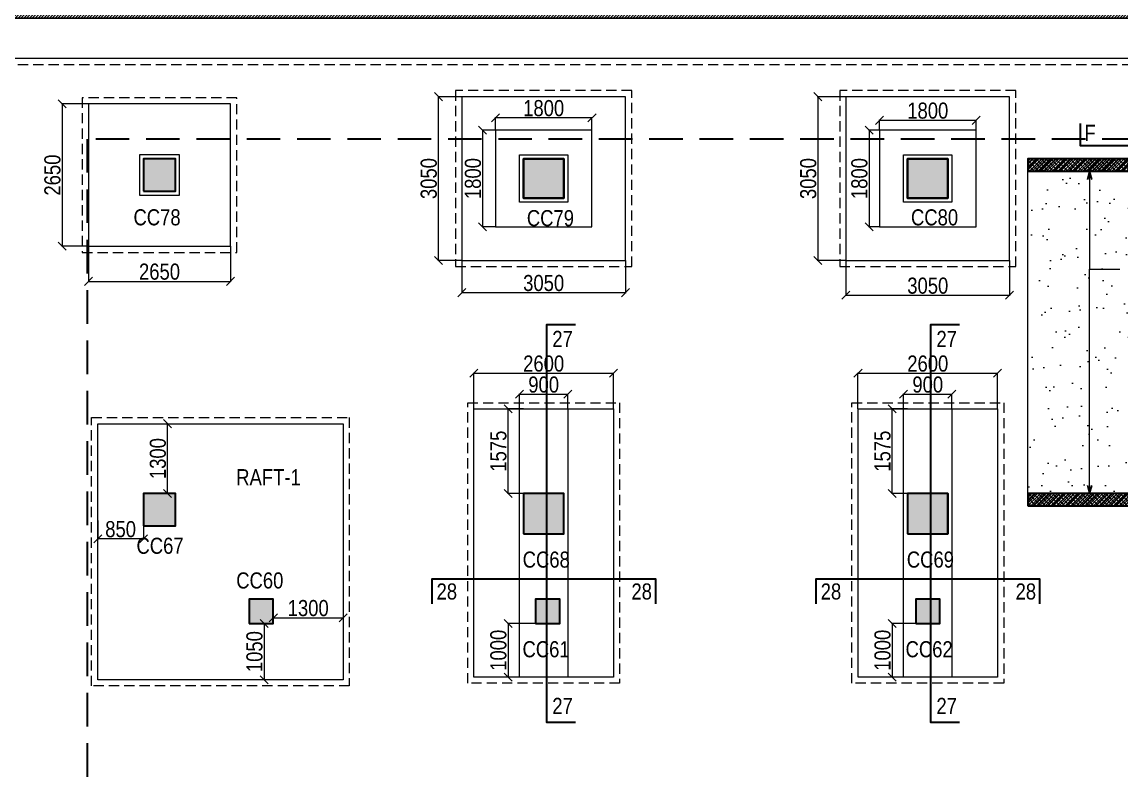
# Model space of a CAD drawing. Header units: millimetres. Extents: x 1112055 to 3390982, y -148532 to 766891.
# Drawn here: x 1940265 to 1960740, y 362096 to 376306 of the extents above; entities that cross this region are included whole.
import ezdxf

# ---------------------------------------------------------------- set-up
doc = ezdxf.new("R2010")
doc.units = ezdxf.units.MM
doc.header["$PDMODE"] = 35
doc.header["$PDSIZE"] = -25
doc.linetypes.add('DASHED2', pattern=[0.375, 0.25, -0.125])
doc.linetypes.add('Hidden', pattern=[9.525, 6.35, -3.175])
for name, color, linetype, lineweight in [('A_COL', 5, 'Continuous', 25), ('A_COL BASEMENT', 1, 'Continuous', 25), ('A_R.C.C', 5, 'Continuous', 25), ('B COL. NO.', 3, 'Continuous', 20), ('B FINAL COLUMN', 1, 'Continuous', 30), ('B FOOTING', 49, 'Continuous', 20), ('B FOOTING DIM', 234, 'Continuous', 9), ('B HATCH', 250, 'Continuous', 0), ('B P.C.C', 251, 'Continuous', 0), ('EXCAVATION LINE', 236, 'Continuous', 30)]:
    doc.layers.add(name, color=color, linetype=linetype, lineweight=lineweight)
for name, color, linetype, lineweight, true_color in [('A_COL HATCH', 7, 'Continuous', 0, 0xc0c0c0), ('A_R.C.C HATCH', 7, 'Continuous', 0, 0xc0c0c0), ('B Pedestal', 7, 'Continuous', 9, 0x5c8948), ('B-COL HT', 7, 'Continuous', 0, 0x4e4f45)]:
    doc.layers.add(name, color=color, linetype=linetype, lineweight=lineweight, true_color=true_color)
doc.styles.add('ARIAL', font='arial.ttf')
doc.styles.add('SWINC', font='swissc.ttf')
doc.dimstyles.new('BHOOMI', dxfattribs={"dimtxt": 230, "dimasz": 150, "dimexe": 10, "dimexo": 0, "dimgap": 25, "dimtad": 1, "dimdec": 0, "dimzin": 0, "dimdsep": 46, "dimtxsty": 'SWINC', "dimblk": 'OBLIQUE', "dimcen": 0.09, "dimclrd": 250, "dimclre": 250, "dimclrt": 256, "dimaunit": 1, "dimadec": 3, "dimazin": 0, "dimtfac": 1, "dimtdec": 0, "dimtofl": 0, "dimtmove": 1, "dimatfit": 3, "dimfxl": 100, "dimtolj": 1, "dimtzin": 0, "dimlwd": 9, "dimlwe": 5, "dimarcsym": 0})
doc.dimstyles.new('DIM 1', dxfattribs={"dimscale": 0, "dimtxt": 230, "dimasz": 150, "dimexe": 0.18, "dimexo": 0.0625, "dimgap": 0.5, "dimtad": 1, "dimdec": 0, "dimzin": 0, "dimdsep": 46, "dimtxsty": 'ARIAL', "dimblk": 'OBLIQUE', "dimcen": 6, "dimse1": 1, "dimse2": 1, "dimclrd": 256, "dimclrt": 256, "dimadec": 0, "dimazin": 2, "dimtfac": 0.75, "dimtdec": 0, "dimtix": 1, "dimtofl": 0, "dimtmove": 1, "dimatfit": 3, "dimldrblk": 'OPEN30', "dimfxl": 0.18, "dimfrac": 1, "dimtolj": 1, "dimtzin": 0, "dimlwd": -1, "dimarcsym": 0})
pattern_1 = [(45, (108475.24, -141945.74), (-44.9012806, 44.9012806), []), (135, (108475.24, -141945.74), (-44.9012806, -44.9012806), [])]

# ---------------------------------------------------------------- blocks, each defined once
blk = doc.blocks.new('A$C4824')
at = {"layer": 'A_R.C.C HATCH'}
h = blk.add_hatch(dxfattribs=at)
h.set_pattern_fill('ANSI31', color=256, scale=300, style=0)
h.set_pattern_definition([(45, (33068.957, -102038.65), (-26.516504, 26.516504), [])])
h.paths.add_polyline_path([(37226, 109791), (32724, 109791), (32724, 109205), (0, 109205), (0, 0), (50920, 0), (50920, 39880), (63550, 39880), (63550, 113021), (37226, 112559)])
h.paths.add_polyline_path([(48260, 112523), (44975, 112465), (44975, 109245), (48260, 109244)], flags=16)
h.paths.add_polyline_path([(42405, 109791), (42405, 112420), (37456, 112333), (37456, 109791)], flags=0)
h.paths.add_polyline_path([(42635, 106355), (44065, 106355), (44065, 112449), (42635, 112424)], flags=0)
h.paths.add_polyline_path([(44745, 112461), (44282, 112453), (44282, 99895), (28740, 99895), (28740, 100125), (44065, 100125), (44065, 106125), (28740, 106125), (28740, 106355), (42405, 106355), (42405, 109561), (32954, 109561), (32954, 108975), (230, 108975), (230, 230), (50690, 230), (50690, 40110), (63320, 40110), (63320, 109014), (44745, 109015)], flags=16)
h.paths.add_polyline_path([(55920, 109244), (48490, 109244), (48490, 112527), (55920, 112657)], flags=16)
h.paths.add_polyline_path([(63320, 109244), (63320, 112787), (56145, 112661), (56145, 109244)], flags=16)
at = {"layer": 'A_R.C.C'}
blk.add_lwpolyline([(44745, 112461), (44282, 112453), (44282, 99895), (28740, 99895), (28740, 100125), (44065, 100125), (44065, 106125), (28740, 106125), (28740, 106355), (42405, 106355), (42405, 109561), (32954, 109561), (32954, 108975), (230, 108975), (230, 230), (50690, 230), (50690, 40110), (63320, 40110), (63320, 109014), (44745, 109015)], close=True, dxfattribs=at)
blk = doc.blocks.new('A$C9881')
at = {"layer": 'A_COL HATCH'}
for points in [[(2420, -8200), (2420, -8650), (1970, -8650), (1970, -8200)], [(7755, -8200), (7755, -8650), (7305, -8650), (7305, -8200)], [(14840, -8200), (14840, -8650), (14390, -8650), (14390, -8200)]]:
    blk.add_hatch(color=256, dxfattribs=at).paths.add_polyline_path(points)
at = {"layer": 'A_COL BASEMENT'}
for points in [[(2420, -8200), (2420, -8650), (1970, -8650), (1970, -8200)], [(7755, -8200), (7755, -8650), (7305, -8650), (7305, -8200)], [(14840, -8200), (14840, -8650), (14390, -8650), (14390, -8200)]]:
    blk.add_lwpolyline(points, close=True, dxfattribs=at)
blk = doc.blocks.new('A$C17056')
at = {"layer": 'A_COL HATCH'}
for points in [[(-51300, -970), (-51300, -370), (-50700, -370), (-50700, -970)], [(-44220, -1100), (-44220, -370), (-43470, -370), (-43470, -1100)], [(-37060, -1100), (-37060, -370), (-36310, -370), (-36310, -1100)], [(-50700, -7200), (-50700, -6600), (-51300, -6600), (-51300, -7200)], [(-44220, -7350), (-44220, -6600), (-43470, -6600), (-43470, -7350)], [(-37060, -7350), (-37060, -6600), (-36310, -6600), (-36310, -7350)]]:
    blk.add_hatch(color=256, dxfattribs=at).paths.add_polyline_path(points)
at = {"layer": 'A_COL'}
for points in [[(-51300, -970), (-51300, -370), (-50700, -370), (-50700, -970)], [(-44220, -1100), (-44220, -370), (-43470, -370), (-43470, -1100)], [(-37060, -1100), (-37060, -370), (-36310, -370), (-36310, -1100)], [(-50700, -7200), (-50700, -6600), (-51300, -6600), (-51300, -7200)], [(-44220, -7350), (-44220, -6600), (-43470, -6600), (-43470, -7350)], [(-37060, -7350), (-37060, -6600), (-36310, -6600), (-36310, -7350)]]:
    blk.add_lwpolyline(points, close=True, dxfattribs=at)
blk = doc.blocks.new('A$C4b8f6dbc')
at = {"layer": 'A_COL'}
for name, p in [('A$C17056', (63550, 115195)), ('A$C9881', (12250, 114825))]:
    blk.add_blockref(name, p, dxfattribs=at)
at = {"layer": 'A_R.C.C'}
blk.add_blockref('A$C4824', (0, 8470), dxfattribs=at)
blk = doc.blocks.new('_Oblique')
at = {"color": 0, "linetype": 'ByBlock', "lineweight": -2}
blk.add_line((-0.5, -0.5), (0.5, 0.5), dxfattribs=at)
blk = doc.blocks.new('*D2080')
at = {"layer": 'B FOOTING DIM', "color": 250, "lineweight": 5, "ltscale": 0.5, "transparency": 16777216}
for p, q in [((1941502, 374780), (1941002, 374780)), ((1941012, 374780), (1941012, 372130)), ((1941502, 372130), (1941002, 372130))]:
    blk.add_line(p, q, dxfattribs=at)
at = {"layer": 'Defpoints', "color": 0, "lineweight": 30, "ltscale": 0.5, "transparency": 16777216}
for p in [(1941502, 374780), (1941012, 372130), (1941502, 372130)]:
    blk.add_point(p, dxfattribs=at)
at = {"layer": 'B FOOTING DIM', "color": 250, "lineweight": 5, "ltscale": 0.5, "transparency": 16777216, "xscale": 150, "yscale": 150, "zscale": 150}
for p, rotation in [((1941012, 374780), 90), ((1941012, 372130), 270)]:
    blk.add_blockref('_Oblique', p, dxfattribs=dict(at, rotation=rotation))
at = {"layer": 'B FOOTING DIM', "ltscale": 0.5, "transparency": 16777216, "insert": (1940833, 373455), "char_height": 300, "attachment_point": 5, "rotation": 90, "style": 'SWINC'}
blk.add_mtext('\\A1;2650', dxfattribs=at)
blk = doc.blocks.new('*D1825')
at = {"layer": 'B FOOTING DIM', "color": 250, "lineweight": 5, "ltscale": 0.5, "transparency": 16777216}
for p, q in [((1941502, 372130), (1941502, 371466)), ((1944152, 372130), (1944152, 371466)), ((1941502, 371476), (1944152, 371476))]:
    blk.add_line(p, q, dxfattribs=at)
at = {"layer": 'Defpoints', "color": 0, "lineweight": 30, "ltscale": 0.5, "transparency": 16777216}
for p in [(1941502, 372130), (1944152, 372130), (1944152, 371476)]:
    blk.add_point(p, dxfattribs=at)
at = {"layer": 'B FOOTING DIM', "color": 250, "lineweight": 5, "ltscale": 0.5, "transparency": 16777216, "xscale": 150, "yscale": 150, "zscale": 150, "rotation": 180}
blk.add_blockref('_Oblique', (1941502, 371476), dxfattribs=at)
at = {"layer": 'B FOOTING DIM', "color": 250, "lineweight": 5, "ltscale": 0.5, "transparency": 16777216, "xscale": 150, "yscale": 150, "zscale": 150}
blk.add_blockref('_Oblique', (1944152, 371476), dxfattribs=at)
at = {"layer": 'B FOOTING DIM', "ltscale": 0.5, "transparency": 16777216, "insert": (1942827, 371655), "char_height": 300, "attachment_point": 5, "style": 'SWINC'}
blk.add_mtext('\\A1;2650', dxfattribs=at)
blk = doc.blocks.new('*D2081')
at = {"layer": 'B FOOTING DIM', "color": 250, "lineweight": 5, "ltscale": 0.5, "transparency": 16777216}
for p, q in [((1955615, 374915), (1955082, 374915)), ((1955092, 374915), (1955092, 371865)), ((1955615, 371865), (1955082, 371865))]:
    blk.add_line(p, q, dxfattribs=at)
at = {"layer": 'Defpoints', "color": 0, "lineweight": 30, "ltscale": 0.5, "transparency": 16777216}
for p in [(1955615, 374915), (1955092, 371865), (1955615, 371865)]:
    blk.add_point(p, dxfattribs=at)
at = {"layer": 'B FOOTING DIM', "color": 250, "lineweight": 5, "ltscale": 0.5, "transparency": 16777216, "xscale": 150, "yscale": 150, "zscale": 150}
for p, rotation in [((1955092, 374915), 90), ((1955092, 371865), 270)]:
    blk.add_blockref('_Oblique', p, dxfattribs=dict(at, rotation=rotation))
at = {"layer": 'B FOOTING DIM', "ltscale": 0.5, "transparency": 16777216, "insert": (1954914, 373390), "char_height": 300, "attachment_point": 5, "rotation": 90, "style": 'SWINC'}
blk.add_mtext('\\A1;3050', dxfattribs=at)
blk = doc.blocks.new('*D2082')
at = {"layer": 'B FOOTING DIM', "color": 250, "lineweight": 5, "ltscale": 0.5, "transparency": 16777216}
for p, q in [((1955615, 371865), (1955615, 371206)), ((1958665, 371865), (1958665, 371206)), ((1955615, 371216), (1958665, 371216))]:
    blk.add_line(p, q, dxfattribs=at)
at = {"layer": 'Defpoints', "color": 0, "lineweight": 30, "ltscale": 0.5, "transparency": 16777216}
for p in [(1955615, 371865), (1958665, 371865), (1958665, 371216)]:
    blk.add_point(p, dxfattribs=at)
at = {"layer": 'B FOOTING DIM', "color": 250, "lineweight": 5, "ltscale": 0.5, "transparency": 16777216, "xscale": 150, "yscale": 150, "zscale": 150, "rotation": 180}
blk.add_blockref('_Oblique', (1955615, 371216), dxfattribs=at)
at = {"layer": 'B FOOTING DIM', "color": 250, "lineweight": 5, "ltscale": 0.5, "transparency": 16777216, "xscale": 150, "yscale": 150, "zscale": 150}
blk.add_blockref('_Oblique', (1958665, 371216), dxfattribs=at)
at = {"layer": 'B FOOTING DIM', "ltscale": 0.5, "transparency": 16777216, "insert": (1957140, 371394), "char_height": 300, "attachment_point": 5, "style": 'SWINC'}
blk.add_mtext('\\A1;3050', dxfattribs=at)
blk = doc.blocks.new('*D2083')
at = {"layer": 'B FOOTING DIM', "color": 250, "lineweight": 5, "ltscale": 0.5, "transparency": 16777216}
for p, q in [((1956240, 374290), (1956240, 374485)), ((1956240, 374475), (1958040, 374475)), ((1958040, 374290), (1958040, 374485))]:
    blk.add_line(p, q, dxfattribs=at)
at = {"layer": 'Defpoints', "color": 0, "lineweight": 30, "ltscale": 0.5, "transparency": 16777216}
for p in [(1958040, 374475), (1956240, 374290), (1958040, 374290)]:
    blk.add_point(p, dxfattribs=at)
at = {"layer": 'B FOOTING DIM', "color": 250, "lineweight": 5, "ltscale": 0.5, "transparency": 16777216, "xscale": 150, "yscale": 150, "zscale": 150, "rotation": 180}
blk.add_blockref('_Oblique', (1956240, 374475), dxfattribs=at)
at = {"layer": 'B FOOTING DIM', "color": 250, "lineweight": 5, "ltscale": 0.5, "transparency": 16777216, "xscale": 150, "yscale": 150, "zscale": 150}
blk.add_blockref('_Oblique', (1958040, 374475), dxfattribs=at)
at = {"layer": 'B FOOTING DIM', "ltscale": 0.5, "transparency": 16777216, "insert": (1957140, 374654), "char_height": 300, "attachment_point": 5, "style": 'SWINC'}
blk.add_mtext('\\A1;1800', dxfattribs=at)
blk = doc.blocks.new('*D2084')
at = {"layer": 'B FOOTING DIM', "color": 250, "lineweight": 5, "ltscale": 0.5, "transparency": 16777216}
for p, q in [((1956240, 374290), (1956036, 374290)), ((1956046, 374290), (1956046, 372490)), ((1956240, 372490), (1956036, 372490))]:
    blk.add_line(p, q, dxfattribs=at)
at = {"layer": 'Defpoints', "color": 0, "lineweight": 30, "ltscale": 0.5, "transparency": 16777216}
for p in [(1956240, 374290), (1956046, 372490), (1956240, 372490)]:
    blk.add_point(p, dxfattribs=at)
at = {"layer": 'B FOOTING DIM', "color": 250, "lineweight": 5, "ltscale": 0.5, "transparency": 16777216, "xscale": 150, "yscale": 150, "zscale": 150}
for p, rotation in [((1956046, 374290), 90), ((1956046, 372490), 270)]:
    blk.add_blockref('_Oblique', p, dxfattribs=dict(at, rotation=rotation))
at = {"layer": 'B FOOTING DIM', "ltscale": 0.5, "transparency": 16777216, "insert": (1955867, 373390), "char_height": 300, "attachment_point": 5, "rotation": 90, "style": 'SWINC'}
blk.add_mtext('\\A1;1800', dxfattribs=at)
blk = doc.blocks.new('*D1984')
at = {"layer": 'B FOOTING DIM', "color": 250, "lineweight": 5, "ltscale": 0.5, "transparency": 16777216}
for p, q in [((1948459, 374915), (1948013, 374915)), ((1948023, 371865), (1948023, 374915)), ((1948459, 371865), (1948013, 371865))]:
    blk.add_line(p, q, dxfattribs=at)
at = {"layer": 'Defpoints', "color": 0, "lineweight": 30, "ltscale": 0.5, "transparency": 16777216}
for p in [(1948023, 374915), (1948459, 374915), (1948459, 371865)]:
    blk.add_point(p, dxfattribs=at)
at = {"layer": 'B FOOTING DIM', "color": 250, "lineweight": 5, "ltscale": 0.5, "transparency": 16777216, "xscale": 150, "yscale": 150, "zscale": 150}
for p, rotation in [((1948023, 374915), 90), ((1948023, 371865), 270)]:
    blk.add_blockref('_Oblique', p, dxfattribs=dict(at, rotation=rotation))
at = {"layer": 'B FOOTING DIM', "ltscale": 0.5, "transparency": 16777216, "insert": (1947844, 373390), "char_height": 300, "attachment_point": 5, "rotation": 90, "style": 'SWINC'}
blk.add_mtext('\\A1;3050', dxfattribs=at)
blk = doc.blocks.new('*D1985')
at = {"layer": 'B FOOTING DIM', "color": 250, "lineweight": 5, "ltscale": 0.5, "transparency": 16777216}
for p, q in [((1948459, 371865), (1948459, 371255)), ((1951509, 371865), (1951509, 371255)), ((1951509, 371265), (1948459, 371265))]:
    blk.add_line(p, q, dxfattribs=at)
at = {"layer": 'Defpoints', "color": 0, "lineweight": 30, "ltscale": 0.5, "transparency": 16777216}
for p in [(1948459, 371865), (1951509, 371865), (1948459, 371265)]:
    blk.add_point(p, dxfattribs=at)
at = {"layer": 'B FOOTING DIM', "color": 250, "lineweight": 5, "ltscale": 0.5, "transparency": 16777216, "xscale": 150, "yscale": 150, "zscale": 150, "rotation": 180}
blk.add_blockref('_Oblique', (1948459, 371265), dxfattribs=at)
at = {"layer": 'B FOOTING DIM', "color": 250, "lineweight": 5, "ltscale": 0.5, "transparency": 16777216, "xscale": 150, "yscale": 150, "zscale": 150}
blk.add_blockref('_Oblique', (1951509, 371265), dxfattribs=at)
at = {"layer": 'B FOOTING DIM', "ltscale": 0.5, "transparency": 16777216, "insert": (1949984, 371443), "char_height": 300, "attachment_point": 5, "style": 'SWINC'}
blk.add_mtext('\\A1;3050', dxfattribs=at)
blk = doc.blocks.new('*D1986')
at = {"layer": 'B FOOTING DIM', "color": 250, "lineweight": 5, "ltscale": 0.5, "transparency": 16777216}
for p, q in [((1949084, 374290), (1949084, 374531)), ((1950884, 374521), (1949084, 374521)), ((1950884, 374290), (1950884, 374531))]:
    blk.add_line(p, q, dxfattribs=at)
at = {"layer": 'Defpoints', "color": 0, "lineweight": 30, "ltscale": 0.5, "transparency": 16777216}
for p in [(1949084, 374521), (1949084, 374290), (1950884, 374290)]:
    blk.add_point(p, dxfattribs=at)
at = {"layer": 'B FOOTING DIM', "color": 250, "lineweight": 5, "ltscale": 0.5, "transparency": 16777216, "xscale": 150, "yscale": 150, "zscale": 150, "rotation": 180}
blk.add_blockref('_Oblique', (1949084, 374521), dxfattribs=at)
at = {"layer": 'B FOOTING DIM', "color": 250, "lineweight": 5, "ltscale": 0.5, "transparency": 16777216, "xscale": 150, "yscale": 150, "zscale": 150}
blk.add_blockref('_Oblique', (1950884, 374521), dxfattribs=at)
at = {"layer": 'B FOOTING DIM', "ltscale": 0.5, "transparency": 16777216, "insert": (1949984, 374700), "char_height": 300, "attachment_point": 5, "style": 'SWINC'}
blk.add_mtext('\\A1;1800', dxfattribs=at)
blk = doc.blocks.new('*D1987')
at = {"layer": 'B FOOTING DIM', "color": 250, "lineweight": 5, "ltscale": 0.5, "transparency": 16777216}
for p, q in [((1949084, 374290), (1948836, 374290)), ((1948846, 374290), (1948846, 372490)), ((1949084, 372490), (1948836, 372490))]:
    blk.add_line(p, q, dxfattribs=at)
at = {"layer": 'Defpoints', "color": 0, "lineweight": 30, "ltscale": 0.5, "transparency": 16777216}
for p in [(1949084, 374290), (1948846, 372490), (1949084, 372490)]:
    blk.add_point(p, dxfattribs=at)
at = {"layer": 'B FOOTING DIM', "color": 250, "lineweight": 5, "ltscale": 0.5, "transparency": 16777216, "xscale": 150, "yscale": 150, "zscale": 150}
for p, rotation in [((1948846, 374290), 90), ((1948846, 372490), 270)]:
    blk.add_blockref('_Oblique', p, dxfattribs=dict(at, rotation=rotation))
at = {"layer": 'B FOOTING DIM', "ltscale": 0.5, "transparency": 16777216, "insert": (1948667, 373390), "char_height": 300, "attachment_point": 5, "rotation": 90, "style": 'SWINC'}
blk.add_mtext('\\A1;1800', dxfattribs=at)
blk = doc.blocks.new('*D1999')
at = {"layer": 'B FOOTING DIM', "color": 250, "lineweight": 5, "ltscale": 0.5, "transparency": 16777216}
for p, q in [((1949609, 369100), (1949310, 369100)), ((1949320, 367525), (1949320, 369100)), ((1949609, 367525), (1949310, 367525))]:
    blk.add_line(p, q, dxfattribs=at)
at = {"layer": 'Defpoints', "color": 0, "lineweight": 30, "ltscale": 0.5, "transparency": 16777216}
for p in [(1949320, 369100), (1949609, 369100), (1949609, 367525)]:
    blk.add_point(p, dxfattribs=at)
at = {"layer": 'B FOOTING DIM', "color": 250, "lineweight": 5, "ltscale": 0.5, "transparency": 16777216, "xscale": 150, "yscale": 150, "zscale": 150}
for p, rotation in [((1949320, 369100), 90), ((1949320, 367525), 270)]:
    blk.add_blockref('_Oblique', p, dxfattribs=dict(at, rotation=rotation))
at = {"layer": 'B FOOTING DIM', "ltscale": 0.5, "transparency": 16777216, "insert": (1949141, 368313), "char_height": 300, "attachment_point": 5, "rotation": 90, "style": 'SWINC'}
blk.add_mtext('\\A1;1575', dxfattribs=at)
blk = doc.blocks.new('*D2000')
at = {"layer": 'B FOOTING DIM', "color": 250, "lineweight": 5, "ltscale": 0.5, "transparency": 16777216}
for p, q in [((1949834, 365105), (1949310, 365105)), ((1949320, 365105), (1949320, 364105)), ((1949834, 364105), (1949310, 364105))]:
    blk.add_line(p, q, dxfattribs=at)
at = {"layer": 'Defpoints', "color": 0, "lineweight": 30, "ltscale": 0.5, "transparency": 16777216}
for p in [(1949834, 365105), (1949320, 364105), (1949834, 364105)]:
    blk.add_point(p, dxfattribs=at)
at = {"layer": 'B FOOTING DIM', "color": 250, "lineweight": 5, "ltscale": 0.5, "transparency": 16777216, "xscale": 150, "yscale": 150, "zscale": 150}
for p, rotation in [((1949320, 365105), 90), ((1949320, 364105), 270)]:
    blk.add_blockref('_Oblique', p, dxfattribs=dict(at, rotation=rotation))
at = {"layer": 'B FOOTING DIM', "ltscale": 0.5, "transparency": 16777216, "insert": (1949141, 364605), "char_height": 300, "attachment_point": 5, "rotation": 90, "style": 'SWINC'}
blk.add_mtext('\\A1;1000', dxfattribs=at)
blk = doc.blocks.new('*D2001')
at = {"layer": 'B FOOTING DIM', "color": 250, "lineweight": 5, "ltscale": 0.5, "transparency": 16777216}
for p, q in [((1949534, 369100), (1949534, 369383)), ((1950434, 369100), (1950434, 369383)), ((1949534, 369373), (1950434, 369373))]:
    blk.add_line(p, q, dxfattribs=at)
at = {"layer": 'Defpoints', "color": 0, "lineweight": 30, "ltscale": 0.5, "transparency": 16777216}
for p in [(1950434, 369373), (1949534, 369100), (1950434, 369100)]:
    blk.add_point(p, dxfattribs=at)
at = {"layer": 'B FOOTING DIM', "color": 250, "lineweight": 5, "ltscale": 0.5, "transparency": 16777216, "xscale": 150, "yscale": 150, "zscale": 150, "rotation": 180}
blk.add_blockref('_Oblique', (1949534, 369373), dxfattribs=at)
at = {"layer": 'B FOOTING DIM', "color": 250, "lineweight": 5, "ltscale": 0.5, "transparency": 16777216, "xscale": 150, "yscale": 150, "zscale": 150}
blk.add_blockref('_Oblique', (1950434, 369373), dxfattribs=at)
at = {"layer": 'B FOOTING DIM', "ltscale": 0.5, "transparency": 16777216, "insert": (1949984, 369552), "char_height": 300, "attachment_point": 5, "style": 'SWINC'}
blk.add_mtext('\\A1;900', dxfattribs=at)
blk = doc.blocks.new('*D2002')
at = {"layer": 'B FOOTING DIM', "color": 250, "lineweight": 5, "ltscale": 0.5, "transparency": 16777216}
for p, q in [((1948684, 369100), (1948684, 369774)), ((1948684, 369764), (1951284, 369764)), ((1951284, 369100), (1951284, 369774))]:
    blk.add_line(p, q, dxfattribs=at)
at = {"layer": 'Defpoints', "color": 0, "lineweight": 30, "ltscale": 0.5, "transparency": 16777216}
for p in [(1951284, 369764), (1948684, 369100), (1951284, 369100)]:
    blk.add_point(p, dxfattribs=at)
at = {"layer": 'B FOOTING DIM', "color": 250, "lineweight": 5, "ltscale": 0.5, "transparency": 16777216, "xscale": 150, "yscale": 150, "zscale": 150, "rotation": 180}
blk.add_blockref('_Oblique', (1948684, 369764), dxfattribs=at)
at = {"layer": 'B FOOTING DIM', "color": 250, "lineweight": 5, "ltscale": 0.5, "transparency": 16777216, "xscale": 150, "yscale": 150, "zscale": 150}
blk.add_blockref('_Oblique', (1951284, 369764), dxfattribs=at)
at = {"layer": 'B FOOTING DIM', "ltscale": 0.5, "transparency": 16777216, "insert": (1949984, 369943), "char_height": 300, "attachment_point": 5, "style": 'SWINC'}
blk.add_mtext('\\A1;2600', dxfattribs=at)
blk = doc.blocks.new('*D2003')
at = {"layer": 'B FOOTING DIM', "color": 250, "lineweight": 5, "ltscale": 0.5, "transparency": 16777216}
for p, q in [((1956765, 369100), (1956467, 369100)), ((1956477, 367525), (1956477, 369100)), ((1956765, 367525), (1956467, 367525))]:
    blk.add_line(p, q, dxfattribs=at)
at = {"layer": 'Defpoints', "color": 0, "lineweight": 30, "ltscale": 0.5, "transparency": 16777216}
for p in [(1956477, 369100), (1956765, 369100), (1956765, 367525)]:
    blk.add_point(p, dxfattribs=at)
at = {"layer": 'B FOOTING DIM', "color": 250, "lineweight": 5, "ltscale": 0.5, "transparency": 16777216, "xscale": 150, "yscale": 150, "zscale": 150}
for p, rotation in [((1956477, 369100), 90), ((1956477, 367525), 270)]:
    blk.add_blockref('_Oblique', p, dxfattribs=dict(at, rotation=rotation))
at = {"layer": 'B FOOTING DIM', "ltscale": 0.5, "transparency": 16777216, "insert": (1956298, 368313), "char_height": 300, "attachment_point": 5, "rotation": 90, "style": 'SWINC'}
blk.add_mtext('\\A1;1575', dxfattribs=at)
blk = doc.blocks.new('*D2004')
at = {"layer": 'B FOOTING DIM', "color": 250, "lineweight": 5, "ltscale": 0.5, "transparency": 16777216}
for p, q in [((1956990, 365105), (1956467, 365105)), ((1956477, 365105), (1956477, 364105)), ((1956990, 364105), (1956467, 364105))]:
    blk.add_line(p, q, dxfattribs=at)
at = {"layer": 'Defpoints', "color": 0, "lineweight": 30, "ltscale": 0.5, "transparency": 16777216}
for p in [(1956990, 365105), (1956477, 364105), (1956990, 364105)]:
    blk.add_point(p, dxfattribs=at)
at = {"layer": 'B FOOTING DIM', "color": 250, "lineweight": 5, "ltscale": 0.5, "transparency": 16777216, "xscale": 150, "yscale": 150, "zscale": 150}
for p, rotation in [((1956477, 365105), 90), ((1956477, 364105), 270)]:
    blk.add_blockref('_Oblique', p, dxfattribs=dict(at, rotation=rotation))
at = {"layer": 'B FOOTING DIM', "ltscale": 0.5, "transparency": 16777216, "insert": (1956298, 364605), "char_height": 300, "attachment_point": 5, "rotation": 90, "style": 'SWINC'}
blk.add_mtext('\\A1;1000', dxfattribs=at)
blk = doc.blocks.new('*D2005')
at = {"layer": 'B FOOTING DIM', "color": 250, "lineweight": 5, "ltscale": 0.5, "transparency": 16777216}
for p, q in [((1956690, 369100), (1956690, 369383)), ((1957590, 369100), (1957590, 369383)), ((1956690, 369373), (1957590, 369373))]:
    blk.add_line(p, q, dxfattribs=at)
at = {"layer": 'Defpoints', "color": 0, "lineweight": 30, "ltscale": 0.5, "transparency": 16777216}
for p in [(1957590, 369373), (1956690, 369100), (1957590, 369100)]:
    blk.add_point(p, dxfattribs=at)
at = {"layer": 'B FOOTING DIM', "color": 250, "lineweight": 5, "ltscale": 0.5, "transparency": 16777216, "xscale": 150, "yscale": 150, "zscale": 150, "rotation": 180}
blk.add_blockref('_Oblique', (1956690, 369373), dxfattribs=at)
at = {"layer": 'B FOOTING DIM', "color": 250, "lineweight": 5, "ltscale": 0.5, "transparency": 16777216, "xscale": 150, "yscale": 150, "zscale": 150}
blk.add_blockref('_Oblique', (1957590, 369373), dxfattribs=at)
at = {"layer": 'B FOOTING DIM', "ltscale": 0.5, "transparency": 16777216, "insert": (1957140, 369552), "char_height": 300, "attachment_point": 5, "style": 'SWINC'}
blk.add_mtext('\\A1;900', dxfattribs=at)
blk = doc.blocks.new('*D2006')
at = {"layer": 'B FOOTING DIM', "color": 250, "lineweight": 5, "ltscale": 0.5, "transparency": 16777216}
for p, q in [((1955840, 369100), (1955840, 369774)), ((1955840, 369764), (1958440, 369764)), ((1958440, 369100), (1958440, 369774))]:
    blk.add_line(p, q, dxfattribs=at)
at = {"layer": 'Defpoints', "color": 0, "lineweight": 30, "ltscale": 0.5, "transparency": 16777216}
for p in [(1958440, 369764), (1955840, 369100), (1958440, 369100)]:
    blk.add_point(p, dxfattribs=at)
at = {"layer": 'B FOOTING DIM', "color": 250, "lineweight": 5, "ltscale": 0.5, "transparency": 16777216, "xscale": 150, "yscale": 150, "zscale": 150, "rotation": 180}
blk.add_blockref('_Oblique', (1955840, 369764), dxfattribs=at)
at = {"layer": 'B FOOTING DIM', "color": 250, "lineweight": 5, "ltscale": 0.5, "transparency": 16777216, "xscale": 150, "yscale": 150, "zscale": 150}
blk.add_blockref('_Oblique', (1958440, 369764), dxfattribs=at)
at = {"layer": 'B FOOTING DIM', "ltscale": 0.5, "transparency": 16777216, "insert": (1957140, 369943), "char_height": 300, "attachment_point": 5, "style": 'SWINC'}
blk.add_mtext('\\A1;2600', dxfattribs=at)
blk = doc.blocks.new('*D1839')
at = {"layer": 'B FOOTING DIM', "color": 250, "lineweight": 5, "ltscale": 0.5, "transparency": 16777216}
for p, q in [((1944947, 365350), (1944947, 365200)), ((1946247, 365334), (1946247, 365200)), ((1944947, 365210), (1946247, 365210))]:
    blk.add_line(p, q, dxfattribs=at)
at = {"layer": 'Defpoints', "color": 0, "lineweight": 30, "ltscale": 0.5, "transparency": 16777216}
for p in [(1944947, 365350), (1946247, 365334), (1946247, 365210)]:
    blk.add_point(p, dxfattribs=at)
at = {"layer": 'B FOOTING DIM', "color": 250, "lineweight": 5, "ltscale": 0.5, "transparency": 16777216, "xscale": 150, "yscale": 150, "zscale": 150, "rotation": 180}
blk.add_blockref('_Oblique', (1944947, 365210), dxfattribs=at)
at = {"layer": 'B FOOTING DIM', "color": 250, "lineweight": 5, "ltscale": 0.5, "transparency": 16777216, "xscale": 150, "yscale": 150, "zscale": 150}
blk.add_blockref('_Oblique', (1946247, 365210), dxfattribs=at)
at = {"layer": 'B FOOTING DIM', "ltscale": 0.5, "transparency": 16777216, "insert": (1945597, 365389), "char_height": 300, "attachment_point": 5, "style": 'SWINC'}
blk.add_mtext('\\A1;1300', dxfattribs=at)
blk = doc.blocks.new('*D1840')
at = {"layer": 'B FOOTING DIM', "color": 250, "lineweight": 5, "ltscale": 0.5, "transparency": 16777216}
for p, q in [((1941677, 367019), (1941677, 366670)), ((1942527, 367025), (1942527, 366670)), ((1942527, 366680), (1941677, 366680))]:
    blk.add_line(p, q, dxfattribs=at)
at = {"layer": 'Defpoints', "color": 0, "lineweight": 30, "ltscale": 0.5, "transparency": 16777216}
for p in [(1941677, 367019), (1942527, 367025), (1941677, 366680)]:
    blk.add_point(p, dxfattribs=at)
at = {"layer": 'B FOOTING DIM', "color": 250, "lineweight": 5, "ltscale": 0.5, "transparency": 16777216, "xscale": 150, "yscale": 150, "zscale": 150, "rotation": 180}
blk.add_blockref('_Oblique', (1941677, 366680), dxfattribs=at)
at = {"layer": 'B FOOTING DIM', "color": 250, "lineweight": 5, "ltscale": 0.5, "transparency": 16777216, "xscale": 150, "yscale": 150, "zscale": 150}
blk.add_blockref('_Oblique', (1942527, 366680), dxfattribs=at)
at = {"layer": 'B FOOTING DIM', "ltscale": 0.5, "transparency": 16777216, "insert": (1942102, 366859), "char_height": 300, "attachment_point": 5, "style": 'SWINC'}
blk.add_mtext('\\A1;850', dxfattribs=at)
blk = doc.blocks.new('*D1841')
at = {"layer": 'B FOOTING DIM', "color": 250, "lineweight": 5, "ltscale": 0.5, "transparency": 16777216}
for p, q in [((1944947, 365105), (1944766, 365105)), ((1944776, 365105), (1944776, 364055)), ((1944947, 364055), (1944766, 364055))]:
    blk.add_line(p, q, dxfattribs=at)
at = {"layer": 'Defpoints', "color": 0, "lineweight": 30, "ltscale": 0.5, "transparency": 16777216}
for p in [(1944947, 365105), (1944776, 364055), (1944947, 364055)]:
    blk.add_point(p, dxfattribs=at)
at = {"layer": 'B FOOTING DIM', "color": 250, "lineweight": 5, "ltscale": 0.5, "transparency": 16777216, "xscale": 150, "yscale": 150, "zscale": 150}
for p, rotation in [((1944776, 365105), 90), ((1944776, 364055), 270)]:
    blk.add_blockref('_Oblique', p, dxfattribs=dict(at, rotation=rotation))
at = {"layer": 'B FOOTING DIM', "ltscale": 0.5, "transparency": 16777216, "insert": (1944597, 364580), "char_height": 300, "attachment_point": 5, "rotation": 90, "style": 'SWINC'}
blk.add_mtext('\\A1;1050', dxfattribs=at)
blk = doc.blocks.new('*D1842')
at = {"layer": 'B FOOTING DIM', "color": 250, "lineweight": 5, "ltscale": 0.5, "transparency": 16777216}
for p, q in [((1942827, 368825), (1942986, 368825)), ((1942976, 367525), (1942976, 368825)), ((1942827, 367525), (1942986, 367525))]:
    blk.add_line(p, q, dxfattribs=at)
at = {"layer": 'Defpoints', "color": 0, "lineweight": 30, "ltscale": 0.5, "transparency": 16777216}
for p in [(1942827, 368825), (1942976, 368825), (1942827, 367525)]:
    blk.add_point(p, dxfattribs=at)
at = {"layer": 'B FOOTING DIM', "color": 250, "lineweight": 5, "ltscale": 0.5, "transparency": 16777216, "xscale": 150, "yscale": 150, "zscale": 150}
for p, rotation in [((1942976, 368825), 90), ((1942976, 367525), 270)]:
    blk.add_blockref('_Oblique', p, dxfattribs=dict(at, rotation=rotation))
at = {"layer": 'B FOOTING DIM', "ltscale": 0.5, "transparency": 16777216, "insert": (1942797, 368175), "char_height": 300, "attachment_point": 5, "rotation": 90, "style": 'SWINC'}
blk.add_mtext('\\A1;1300', dxfattribs=at)
blk = doc.blocks.new('_Open30')
at = {"color": 0, "linetype": 'ByBlock', "lineweight": -2}
for p, q in [((-1, 0.27), (0, 0)), ((0, 0), (-1, -0.27)), ((0, 0), (-1, 0))]:
    blk.add_line(p, q, dxfattribs=at)

msp = doc.modelspace()

# ---------------------------------------------------------------- hatches: boundary and pattern name
at = {"layer": 'B HATCH'}
h = msp.add_hatch(dxfattribs=at)
h.set_pattern_fill('ANSI37', color=250, scale=20, style=0)
h.set_pattern_definition(pattern_1)
h.paths.add_polyline_path([(1959001.9, 373525.1), (1971153.6, 373525.1), (1971153.6, 373755.1), (1959001.9, 373755.1)])
h = msp.add_hatch(dxfattribs=at)
h.set_pattern_fill('ANSI37', color=250, scale=20, style=0)
h.set_pattern_definition(pattern_1)
h.paths.add_polyline_path([(1959001.9, 367295.1), (1971078.6, 367295.1), (1971078.6, 367525.1), (1959001.9, 367525.1)])
at = {"layer": 'B-COL HT', "lineweight": 0}
h = msp.add_hatch(color=250, dxfattribs=at)
h.dxf.hatch_style = 1
h.paths.add_polyline_path([(1942526.9, 373155.1), (1943126.9, 373155.1), (1943126.9, 373755.1), (1942526.9, 373755.1)])
h = msp.add_hatch(color=250, dxfattribs=at)
h.dxf.hatch_style = 1
h.paths.add_polyline_path([(1949608.6, 373025.1), (1950358.6, 373025.1), (1950358.6, 373755.1), (1949608.6, 373755.1)])
h = msp.add_hatch(color=250, dxfattribs=at)
h.dxf.hatch_style = 1
h.paths.add_polyline_path([(1956765.2, 373025.1), (1957515.2, 373025.1), (1957515.2, 373755.1), (1956765.2, 373755.1)])
h = msp.add_hatch(color=250, dxfattribs=at)
h.dxf.hatch_style = 1
h.paths.add_polyline_path([(1942526.9, 366925.1), (1943126.9, 366925.1), (1943126.9, 367525.1), (1942526.9, 367525.1)])
h = msp.add_hatch(color=250, dxfattribs=at)
h.dxf.hatch_style = 1
h.paths.add_polyline_path([(1949608.6, 366775.1), (1950358.6, 366775.1), (1950358.6, 367525.1), (1949608.6, 367525.1)])
h = msp.add_hatch(color=250, dxfattribs=at)
h.dxf.hatch_style = 1
h.paths.add_polyline_path([(1956765.2, 366775.1), (1957515.2, 366775.1), (1957515.2, 367525.1), (1956765.2, 367525.1)])
h = msp.add_hatch(color=250, dxfattribs=at)
h.dxf.hatch_style = 1
h.paths.add_polyline_path([(1944496.9, 365105.1), (1944946.9, 365105.1), (1944946.9, 365555.1), (1944496.9, 365555.1)])
h = msp.add_hatch(color=250, dxfattribs=at)
h.dxf.hatch_style = 1
h.paths.add_polyline_path([(1944496.9, 365105.1), (1944946.9, 365105.1), (1944946.9, 365555.1), (1944496.9, 365555.1)])
h = msp.add_hatch(color=250, dxfattribs=at)
h.dxf.hatch_style = 1
h.paths.add_polyline_path([(1949833.6, 365105.1), (1950283.6, 365105.1), (1950283.6, 365555.1), (1949833.6, 365555.1)])
h = msp.add_hatch(color=250, dxfattribs=at)
h.dxf.hatch_style = 1
h.paths.add_polyline_path([(1956915.2, 365105.1), (1957365.2, 365105.1), (1957365.2, 365555.1), (1956915.2, 365555.1)])
h = msp.add_hatch(color=250, dxfattribs=at)
h.dxf.hatch_style = 1
h.paths.add_polyline_path([(1956915.2, 365105.1), (1957365.2, 365105.1), (1957365.2, 365555.1), (1956915.2, 365555.1)])
at = {"layer": 'EXCAVATION LINE', "lineweight": 0}
h = msp.add_hatch(dxfattribs=at)
h.set_pattern_fill('AR-SAND', color=250, scale=15)
h.set_pattern_definition([(37.5, (-152133.7, -831.8), (-24.00047, 734.11986), [0, -579.12, 0, -647.7, 0, -619.125]), (7.5, (-152133.7, -831.8), (674.28492, 1075.23765), [0, -312.42, 0, -521.97, 0, -200.025]), (327.5, (-152602.36, -831.8), (1186.48856, 2.15578), [0, -190.5, 0, -685.8, 0, -895.35]), (317.5, (-152602.4, -831.8), (1145.3347, 334.394), [0, -95.25, 0, -449.58, 0, -514.35])])
h.paths.add_polyline_path([(1959001.9, 373525.1), (1978680.2, 373525.1), (1978680.2, 367525.1), (1959001.9, 367525.1)])

# ---------------------------------------------------------------- linework, layer by layer
at = {"color": 6, "lineweight": 30}
for points in [[(1959977.1, 374418.2), (1959977.1, 374009), (1981560.3, 374009), (1981560.3, 374418.2)], [(1950576.3, 370668.2), (1950036.3, 370668.2), (1950036.3, 363263.2), (1950576.3, 363263.2)], [(1957732.9, 370668.2), (1957192.9, 370668.2), (1957192.9, 363263.2), (1957732.9, 363263.2)], [(1947906.3, 365468.2), (1947906.3, 365938.2), (1952067.3, 365938.2), (1952067.3, 365468.2)], [(1955062.9, 365468.2), (1955062.9, 365938.2), (1959224, 365938.2), (1959224, 365468.2)]]:
    msp.add_lwpolyline(points, dxfattribs=at)
at = {"color": 16, "linetype": 'DASHED2', "lineweight": 30, "ltscale": 2500}
msp.add_lwpolyline([(1941476.9, 332280.1), (1993826.9, 332280.1), (1993826.9, 374125.1), (1941476.9, 374125.1)], close=True, dxfattribs=at)
at = {"layer": 'B FINAL COLUMN'}
for points in [[(1942526.9, 373155.1), (1943126.9, 373155.1), (1943126.9, 373755.1), (1942526.9, 373755.1)], [(1949608.6, 373755.1), (1950358.6, 373755.1), (1950358.6, 373025.1), (1949608.6, 373025.1)], [(1956765.2, 373755.1), (1957515.2, 373755.1), (1957515.2, 373025.1), (1956765.2, 373025.1)], [(1942526.9, 366925.1), (1943126.9, 366925.1), (1943126.9, 367525.1), (1942526.9, 367525.1)], [(1949608.6, 366775.1), (1950358.6, 366775.1), (1950358.6, 367525.1), (1949608.6, 367525.1)], [(1956765.2, 366775.1), (1957515.2, 366775.1), (1957515.2, 367525.1), (1956765.2, 367525.1)]]:
    msp.add_lwpolyline(points, close=True, dxfattribs=at)
at = {"layer": 'B FINAL COLUMN', "color": 5}
for points in [[(1949608.6, 373025.1), (1950358.6, 373025.1), (1950358.6, 373755.1), (1949608.6, 373755.1)], [(1956765.2, 373025.1), (1957515.2, 373025.1), (1957515.2, 373755.1), (1956765.2, 373755.1)]]:
    msp.add_lwpolyline(points, close=True, dxfattribs=at)
at = {"layer": 'B FINAL COLUMN', "color": 4, "lineweight": 30}
for points in [[(1959001.9, 373525.1), (1971153.6, 373525.1), (1971153.6, 373755.1), (1959001.9, 373755.1)], [(1959001.9, 367295.1), (1971078.6, 367295.1), (1971078.6, 367525.1), (1959001.9, 367525.1)]]:
    msp.add_lwpolyline(points, close=True, dxfattribs=at)
at = {"layer": 'B FINAL COLUMN', "color": 4}
for points in [[(1944496.9, 365105.1), (1944946.9, 365105.1), (1944946.9, 365555.1), (1944496.9, 365555.1)], [(1956915.2, 365105.1), (1957365.2, 365105.1), (1957365.2, 365555.1), (1956915.2, 365555.1)]]:
    msp.add_lwpolyline(points, close=True, dxfattribs=at)
at = {"layer": 'B FINAL COLUMN', "color": 1}
for points in [[(1944496.9, 365105.1), (1944946.9, 365105.1), (1944946.9, 365555.1), (1944496.9, 365555.1)], [(1949833.6, 365105.1), (1950283.6, 365105.1), (1950283.6, 365555.1), (1949833.6, 365555.1)], [(1956915.2, 365105.1), (1957365.2, 365105.1), (1957365.2, 365555.1), (1956915.2, 365555.1)]]:
    msp.add_lwpolyline(points, close=True, dxfattribs=at)
at = {"layer": 'B FOOTING'}
msp.add_lwpolyline([(1971931.9, 375100.1), (1971931.9, 376210.9), (1963980.9, 376210.9), (1963980.9, 375625.7), (1931256.9, 375625.7), (1931256.9, 374680.2)], dxfattribs=at)
for points in [[(1948458.6, 371865.1), (1951508.6, 371865.1), (1951508.6, 374915.1), (1948458.6, 374915.1)], [(1955615.2, 371865.1), (1958665.2, 371865.1), (1958665.2, 374915.1), (1955615.2, 374915.1)], [(1941501.9, 372130.1), (1944151.9, 372130.1), (1944151.9, 374780.1), (1941501.9, 374780.1)], [(1949083.6, 372490.1), (1950883.6, 372490.1), (1950883.6, 374290.1), (1949083.6, 374290.1)], [(1956240.2, 372490.1), (1958040.2, 372490.1), (1958040.2, 374290.1), (1956240.2, 374290.1)], [(1948683.6, 369100.1), (1951283.6, 369100.1), (1951283.6, 364105.1), (1948683.6, 364105.1)], [(1955840.2, 369100.1), (1958440.2, 369100.1), (1958440.2, 364105.1), (1955840.2, 364105.1)], [(1946246.7, 364055), (1941676.7, 364055), (1941676.7, 368825.3), (1946246.7, 368825.3)]]:
    msp.add_lwpolyline(points, close=True, dxfattribs=at)
at = {"layer": 'B P.C.C', "color": 250, "linetype": 'Hidden', "lineweight": 0, "ltscale": 30}
msp.add_lwpolyline([(1971816.9, 375215.1), (1971816.9, 376095.9), (1964095.9, 376095.9), (1964095.9, 375510.7), (1931371.9, 375510.7), (1931371.9, 374795.2)], dxfattribs=at)
for points in [[(1948343.6, 371750.1), (1951623.6, 371750.1), (1951623.6, 375030.1), (1948343.6, 375030.1)], [(1955500.2, 371750.1), (1958780.2, 371750.1), (1958780.2, 375030.1), (1955500.2, 375030.1)], [(1941386.9, 372015.1), (1944266.9, 372015.1), (1944266.9, 374895.1), (1941386.9, 374895.1)], [(1948568.6, 369215.1), (1951398.6, 369215.1), (1951398.6, 363990.1), (1948568.6, 363990.1)], [(1955725.2, 369215.1), (1958555.2, 369215.1), (1958555.2, 363990.1), (1955725.2, 363990.1)], [(1946361.7, 363940), (1941561.7, 363940), (1941561.7, 368940.3), (1946361.7, 368940.3)]]:
    msp.add_lwpolyline(points, close=True, dxfattribs=at)
at = {"layer": 'B Pedestal', "color": 87, "lineweight": 9}
for points in [[(1942451.9, 373080.1), (1943201.9, 373080.1), (1943201.9, 373830.1), (1942451.9, 373830.1)], [(1949533.6, 373830.1), (1950433.6, 373830.1), (1950433.6, 372950.1), (1949533.6, 372950.1)], [(1956690.2, 373830.1), (1957590.2, 373830.1), (1957590.2, 372950.1), (1956690.2, 372950.1)], [(1949533.6, 369100.1), (1950433.6, 369100.1), (1950433.6, 364105.1), (1949533.6, 364105.1)], [(1956690.2, 369100.1), (1957590.2, 369100.1), (1957590.2, 364105.1), (1956690.2, 364105.1)]]:
    msp.add_lwpolyline(points, close=True, dxfattribs=at)
at = {"layer": 'EXCAVATION LINE', "color": 250, "lineweight": 0}
msp.add_line((1959001.9, 367525.1), (1959001.9, 373525.1), dxfattribs=at)

# ---------------------------------------------------------------- block references
at = {"layer": 'B FOOTING'}
msp.add_blockref('A$C4b8f6dbc', (1930276.9, 258930.1), dxfattribs=at)

# ---------------------------------------------------------------- texts
at = {"color": 6, "lineweight": 30, "style": 'SWINC'}
for s, p in [('F', (1960059.5, 374091.1)), ('27', (1950144.7, 370253.7)), ('27', (1957301.4, 370253.7)), ('RAFT-1', (1944256.3, 367678.2)), ('28', (1947988.7, 365550.3)), ('28', (1951618.7, 365550.3)), ('28', (1955145.3, 365550.3)), ('28', (1958775.3, 365550.3)), ('27', (1950144.7, 363418.7)), ('27', (1957301.4, 363418.7))]:
    msp.add_text(s, height=300, dxfattribs=at).set_placement(p)
at = {"layer": 'B COL. NO.', "style": 'SWINC'}
for s, p in [('CC78', (1942342.1, 372518.7)), ('CC79', (1949670.8, 372503.1)), ('CC80', (1956827.4, 372517.7)), ('CC67', (1942397.7, 366401.5)), ('CC68', (1949593, 366144.1)), ('CC69', (1956749.7, 366144.1)), ('CC60', (1944256.3, 365755.5)), ('CC61', (1949589.7, 364474.1)), ('CC62', (1956726.1, 364474.1))]:
    msp.add_text(s, height=300, dxfattribs=at).set_placement(p)

# ---------------------------------------------------------------- dimensions: what is measured, and where the dimension line sits
at = {"layer": 'B FOOTING DIM', "color": 250, "ltscale": 0.5}
for base, p1, p2, angle, picture, middle in [((1948023.1, 374915.1), (1948458.6, 371865.1), (1948458.6, 374915.1), 90, '*D1984', (1947844.3, 373390.1)), ((1955092.3, 371865.1), (1955615.2, 374915.1), (1955615.2, 371865.1), 90, '*D2081', (1954913.5, 373390.1)), ((1941012.1, 372130.1), (1941501.9, 374780.1), (1941501.9, 372130.1), 90, '*D2080', (1940832.9, 373455.1)), ((1948846.1, 372490.1), (1949083.6, 374290.1), (1949083.6, 372490.1), 90, '*D1987', (1948667.2, 373390.1)), ((1956046.4, 372490.1), (1956240.2, 374290.1), (1956240.2, 372490.1), 90, '*D2084', (1955867.4, 373390.1)), ((1949319.9, 369100.1), (1949608.6, 367525.1), (1949608.6, 369100.1), 90, '*D1999', (1949140.9, 368312.6)), ((1956476.5, 369100.1), (1956765.2, 367525.1), (1956765.2, 369100.1), 90, '*D2003', (1956297.5, 368312.6)), ((1942976.3, 368825.3), (1942826.9, 367525.1), (1942826.9, 368825.3), 270, '*D1842', (1942797.3, 368175.2)), ((1941676.7, 366680), (1942526.9, 367025.1), (1941676.7, 367019.2), 180, '*D1840', (1942101.8, 366859)), ((1946246.7, 365209.8), (1944946.9, 365350.1), (1946246.7, 365333.7), 180, '*D1839', (1945596.8, 365388.8)), ((1944776.3, 364055), (1944946.9, 365105.1), (1944946.9, 364055), 270, '*D1841', (1944597.3, 364580.1)), ((1949319.9, 364105.1), (1949833.6, 365105.1), (1949833.6, 364105.1), 90, '*D2000', (1949140.9, 364605.1)), ((1956476.5, 364105.1), (1956990.2, 365105.1), (1956990.2, 364105.1), 90, '*D2004', (1956297.5, 364605.1))]:
    dim = msp.add_linear_dim(base=base, p1=p1, p2=p2, angle=angle, dimstyle='BHOOMI', override={"dimtxt": 300, "dimlwd": 5}, dxfattribs=at)
    dim.commit()
    dim.dimension.update_dxf_attribs({"geometry": picture, "text_midpoint": middle})
for base, p1, p2, picture, middle in [((1949083.6, 374521.4), (1950883.6, 374290.1), (1949083.6, 374290.1), '*D1986', (1949983.6, 374700.4)), ((1958040.2, 374474.6), (1956240.2, 374290.1), (1958040.2, 374290.1), '*D2083', (1957140.2, 374653.6)), ((1944151.9, 371475.7), (1941501.9, 372130.1), (1944151.9, 372130.1), '*D1825', (1942826.9, 371654.9)), ((1948458.6, 371264.7), (1951508.6, 371865.1), (1948458.6, 371865.1), '*D1985', (1949983.6, 371443.5)), ((1958665.2, 371215.6), (1955615.2, 371865.1), (1958665.2, 371865.1), '*D2082', (1957140.2, 371394.4)), ((1951283.6, 369763.8), (1948683.6, 369100.1), (1951283.6, 369100.1), '*D2002', (1949983.6, 369943)), ((1958440.2, 369763.8), (1955840.2, 369100.1), (1958440.2, 369100.1), '*D2006', (1957140.2, 369943)), ((1950433.6, 369372.9), (1949533.6, 369100.1), (1950433.6, 369100.1), '*D2001', (1949983.6, 369551.9)), ((1957590.2, 369372.9), (1956690.2, 369100.1), (1957590.2, 369100.1), '*D2005', (1957140.2, 369551.9))]:
    dim = msp.add_linear_dim(base=base, p1=p1, p2=p2, dimstyle='BHOOMI', override={"dimtxt": 300, "dimlwd": 5}, dxfattribs=at)
    dim.commit()
    dim.dimension.update_dxf_attribs({"geometry": picture, "text_midpoint": middle})

# ---------------------------------------------------------------- leaders
at = {"layer": 'B COL. NO.'}
for points in [[(1960154.8, 373525.1), (1960154.8, 371705.6), (1960718.6, 371705.6)], [(1960154.8, 367525.1), (1960154.8, 371705.6), (1960718.6, 371705.6)]]:
    msp.add_leader(points, dimstyle='DIM 1', override={"dimscale": 1, "dimtad": 0, "dimtxsty": 'SWINC', "dimfxlon": 1, "dimlwd": 5, "dimarcsym": 2}, dxfattribs=at)

doc.saveas('drawing.dxf')
